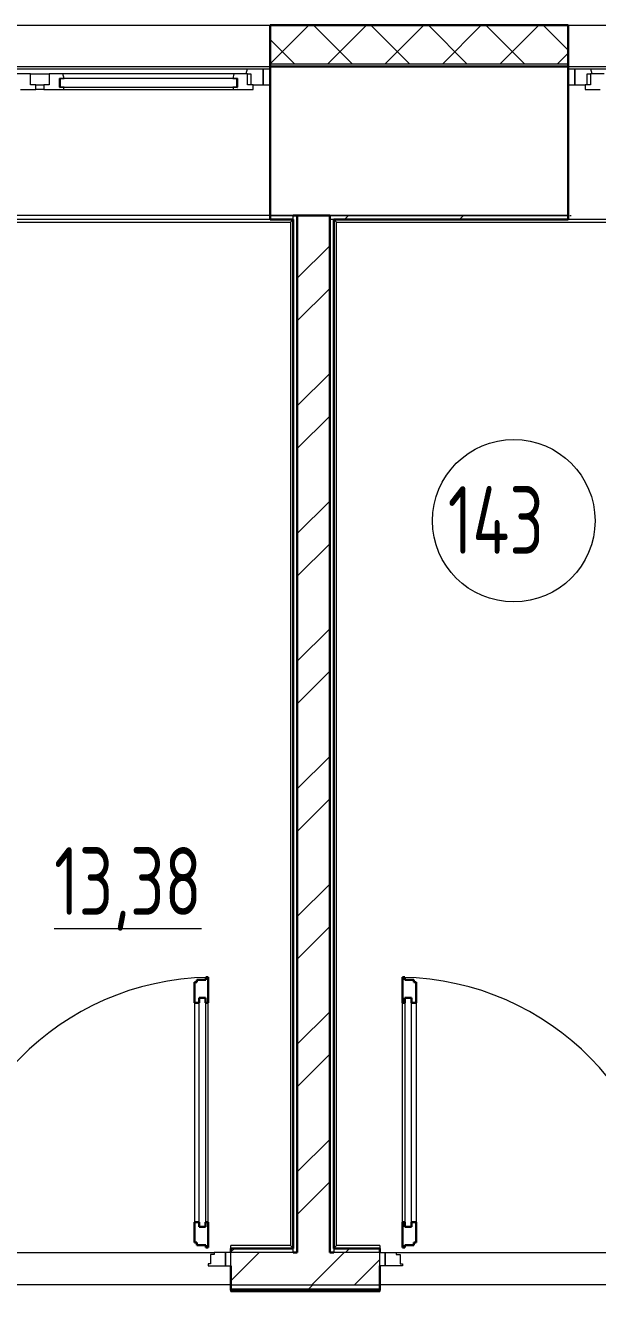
# Model space of a CAD drawing. Header units: millimetres. Extents: x -325553 to 627452, y -28539 to 738858.
# Drawn here: x -40872 to -38759, y 655592 to 660269 of the extents above; entities that cross this region are included whole.
import ezdxf

# ---------------------------------------------------------------- set-up
doc = ezdxf.new("R2010")
doc.units = ezdxf.units.MM
doc.linetypes.add('ADSK_Линия сетки', pattern=[25, 20, -2.5, 0, -2.5])
for name, color, linetype, lineweight in [('_ Окна', 7, 'Continuous', 9), ('Двери', 252, 'Continuous', 9), ('Марки помещений', 252, 'Continuous', 20), ('Ограждение', 252, 'Continuous', 9), ('Окна', 252, 'Continuous', 9), ('Оси', 252, 'Continuous', 9), ('Стены внутренние', 7, 'Continuous', 18), ('Стены наружные', 7, 'Continuous', 18), ('Стены штриховка', 7, 'Continuous', 9)]:
    doc.layers.add(name, color=color, linetype=linetype, lineweight=lineweight)
doc.layers.add('Двери открывание', color=7, linetype='Continuous', lineweight=9, true_color=0xc0c0c0)
doc.styles.add('GOST Common_3', font='', dxfattribs={"height": 3.5})
doc.styles.get('GOST Common_3').set_extended_font_data('GOST 2.304 type A')

# ---------------------------------------------------------------- blocks, each defined once
blk = doc.blocks.new('1 этаж')
at = {"layer": '_ Окна', "color": 251, "lineweight": 18, "true_color": 0x636466}
for p, q in [((-40050.8, 27379.3), (-40101.2, 27379.3)), ((-40050.8, 27338.3), (-40050.8, 27379.3)), ((-39980.8, 27379.3), (-39980.8, 27338.3)), ((-39930.4, 27379.3), (-39980.8, 27379.3)), ((-39943.8, 27330.3), (-39943.8, 27362.3)), ((-39943.8, 27362.3), (-39925.8, 27362.3)), ((-39925.8, 27362.3), (-39930.4, 27379.3)), ((-39299.2, 27379.3), (-39303.8, 27362.3)), ((-39303.8, 27362.3), (-39285.8, 27362.3)), ((-39248.8, 27379.3), (-39299.2, 27379.3)), ((-39285.8, 27362.3), (-39285.8, 27330.3)), ((-39250.2, 27396.3), (-39254.8, 27379.3)), ((-39190.8, 27396.3), (-39250.2, 27396.3)), ((-39248.8, 27338.3), (-39248.8, 27379.3)), ((-39248.8, 27379.3), (-39236.8, 27379.3)), ((-39236.8, 27379.3), (-39236.8, 27338.3)), ((-39190.8, 27338.3), (-39190.8, 27396.3)), ((-37981.4, 27396.3), (-38040.8, 27396.3)), ((-38040.8, 27396.3), (-38040.8, 27338.3)), ((-37994.8, 27338.3), (-37994.8, 27379.3)), ((-37994.8, 27379.3), (-37982.8, 27379.3)), ((-37982.8, 27379.3), (-37982.8, 27338.3)), ((-37932.4, 27379.3), (-37982.8, 27379.3)), ((-37976.8, 27379.3), (-37981.4, 27396.3)), ((-40086.8, 27321.3), (-40030.8, 27321.3)), ((-40030.8, 27338.3), (-40050.8, 27338.3)), ((-40030.8, 27321.3), (-40030.8, 27338.3)), ((-39980.8, 27338.3), (-40000.8, 27338.3)), ((-40000.8, 27338.3), (-40000.8, 27321.3)), ((-40000.8, 27321.3), (-39944.8, 27321.3)), ((-39944.8, 27321.3), (-39943.8, 27322.3)), ((-39925.8, 27330.3), (-39943.8, 27330.3)), ((-39943.8, 27322.3), (-39942.8, 27321.3)), ((-39942.8, 27321.3), (-39928.2, 27321.3)), ((-39928.2, 27321.3), (-39925.8, 27330.3)), ((-39285.8, 27330.3), (-39303.8, 27330.3)), ((-39303.8, 27330.3), (-39301.4, 27321.3)), ((-39301.4, 27321.3), (-39286.8, 27321.3)), ((-39286.8, 27321.3), (-39285.8, 27322.3)), ((-39285.8, 27322.3), (-39284.8, 27321.3)), ((-39284.8, 27321.3), (-39228.8, 27321.3)), ((-39228.8, 27338.3), (-39248.8, 27338.3)), ((-39228.8, 27321.3), (-39228.8, 27338.3)), ((-39228.8, 27338.3), (-39190.8, 27338.3)), ((-38040.8, 27338.3), (-38002.8, 27338.3)), ((-37982.8, 27338.3), (-38002.8, 27338.3)), ((-38002.8, 27338.3), (-38002.8, 27321.3)), ((-38002.8, 27321.3), (-37946.8, 27321.3))]:
    blk.add_line(p, q, dxfattribs=at)
at = {"layer": '_ Окна', "color": 251, "true_color": 0x636466}
for p, q in [((-39940.8, 27362.3), (-39943.8, 27362.3)), ((-39943.8, 27362.3), (-39943.8, 27330.3)), ((-39288.8, 27362.3), (-39940.8, 27362.3)), ((-39940.8, 27362.3), (-39940.8, 27330.3)), ((-39940.8, 27330.3), (-39940.8, 27362.3)), ((-39288.8, 27330.3), (-39288.8, 27362.3)), ((-39288.8, 27362.3), (-39288.8, 27330.3)), ((-39285.8, 27362.3), (-39288.8, 27362.3)), ((-39285.8, 27330.3), (-39285.8, 27362.3)), ((-39165.8, 27396.3), (-39190.8, 27396.3)), ((-39190.8, 27396.3), (-39190.8, 27338.3)), ((-38040.8, 27396.3), (-38065.8, 27396.3)), ((-38040.8, 27338.3), (-38040.8, 27396.3)), ((-39943.8, 27330.3), (-39940.8, 27330.3)), ((-39940.8, 27330.3), (-39288.8, 27330.3)), ((-39288.8, 27330.3), (-39285.8, 27330.3)), ((-39190.8, 27338.3), (-39165.8, 27338.3)), ((-38065.8, 27338.3), (-38040.8, 27338.3))]:
    blk.add_line(p, q, dxfattribs=at)
at = {"layer": 'Двери', "color": 251, "lineweight": 30, "true_color": 0x636466}
for p, q in [((-39394.8, 24042.3), (-39402.8, 24042.3)), ((-39402.8, 24042.3), (-39402.8, 24033.3)), ((-39394.8, 23948.3), (-39394.8, 24042.3)), ((-38676.8, 24042.3), (-38668.8, 24042.3)), ((-38676.8, 23948.3), (-38676.8, 24042.3)), ((-38668.8, 24042.3), (-38668.8, 24033.3)), ((-39436.8, 24024.3), (-39444.8, 24024.3)), ((-39444.8, 24024.3), (-39444.8, 23948.3)), ((-39402.8, 24033.3), (-39436.8, 24033.3)), ((-39436.8, 24033.3), (-39436.8, 24024.3)), ((-38668.8, 24033.3), (-38634.8, 24033.3)), ((-38634.8, 24033.3), (-38634.8, 24024.3)), ((-38634.8, 24024.3), (-38626.8, 24024.3)), ((-38626.8, 24024.3), (-38626.8, 23948.3)), ((-39444.8, 23948.3), (-39427.8, 23948.3)), ((-39427.8, 23948.3), (-39427.8, 23966.3)), ((-39427.8, 23966.3), (-39403.8, 23966.3)), ((-39403.8, 23966.3), (-39403.8, 23948.3)), ((-39403.8, 23948.3), (-39394.8, 23948.3)), ((-38667.8, 23948.3), (-38676.8, 23948.3)), ((-38667.8, 23966.3), (-38667.8, 23948.3)), ((-38643.8, 23966.3), (-38667.8, 23966.3)), ((-38643.8, 23948.3), (-38643.8, 23966.3)), ((-38626.8, 23948.3), (-38643.8, 23948.3)), ((-39444.8, 23138.3), (-39444.8, 23062.3)), ((-39444.8, 23138.3), (-39427.8, 23138.3)), ((-39427.8, 23138.3), (-39427.8, 23120.3)), ((-39427.8, 23120.3), (-39403.8, 23120.3)), ((-39403.8, 23138.3), (-39394.8, 23138.3)), ((-39403.8, 23120.3), (-39403.8, 23138.3)), ((-39394.8, 23044.3), (-39394.8, 23138.3)), ((-38676.8, 23044.3), (-38676.8, 23138.3)), ((-38667.8, 23138.3), (-38676.8, 23138.3)), ((-38667.8, 23120.3), (-38667.8, 23138.3)), ((-38643.8, 23120.3), (-38667.8, 23120.3)), ((-38643.8, 23138.3), (-38643.8, 23120.3)), ((-38626.8, 23138.3), (-38643.8, 23138.3)), ((-38626.8, 23138.3), (-38626.8, 23062.3)), ((-39444.8, 23062.3), (-39436.8, 23062.3)), ((-39436.8, 23062.3), (-39436.8, 23053.3)), ((-38634.8, 23062.3), (-38634.8, 23053.3)), ((-38626.8, 23062.3), (-38634.8, 23062.3)), ((-39436.8, 23053.3), (-39402.8, 23053.3)), ((-39402.8, 23053.3), (-39402.8, 23044.3)), ((-39402.8, 23044.3), (-39394.8, 23044.3)), ((-38668.8, 23044.3), (-38676.8, 23044.3)), ((-38668.8, 23053.3), (-38668.8, 23044.3)), ((-38634.8, 23053.3), (-38668.8, 23053.3))]:
    blk.add_line(p, q, dxfattribs=at)
at = {"layer": 'Двери', "color": 251, "true_color": 0x636466}
for p, q in [((-39444.8, 23948.3), (-39444.8, 23138.3)), ((-39427.8, 23120.3), (-39427.8, 23966.3)), ((-39427.8, 23966.3), (-39403.8, 23966.3)), ((-39403.8, 23966.3), (-39403.8, 23120.3)), ((-39394.8, 23138.3), (-39394.8, 23948.3)), ((-38676.8, 23138.3), (-38676.8, 23948.3)), ((-38667.8, 23966.3), (-38667.8, 23120.3)), ((-38643.8, 23966.3), (-38667.8, 23966.3)), ((-38643.8, 23120.3), (-38643.8, 23966.3)), ((-38626.8, 23948.3), (-38626.8, 23138.3)), ((-39403.8, 23120.3), (-39427.8, 23120.3)), ((-38667.8, 23120.3), (-38643.8, 23120.3)), ((-39371.8, 23018.3), (-39385.8, 23018.3)), ((-39385.8, 23018.3), (-39385.8, 22984.3)), ((-39371.8, 23026.3), (-39371.8, 23018.3)), ((-39330.8, 23026.3), (-39371.8, 23026.3)), ((-39310.8, 23026.3), (-39330.8, 23026.3)), ((-39330.8, 23026.3), (-39330.8, 22976.3)), ((-39330.8, 22976.3), (-39330.8, 23026.3)), ((-39310.8, 22976.3), (-39310.8, 23026.3)), ((-38760.8, 23026.3), (-38740.8, 23026.3)), ((-38760.8, 22976.3), (-38760.8, 23026.3)), ((-38740.8, 23026.3), (-38740.8, 22976.3)), ((-38740.8, 23026.3), (-38699.8, 23026.3)), ((-38740.8, 22976.3), (-38740.8, 23026.3)), ((-38699.8, 23026.3), (-38699.8, 23018.3)), ((-38699.8, 23018.3), (-38685.8, 23018.3)), ((-38685.8, 23018.3), (-38685.8, 22984.3)), ((-39385.8, 22984.3), (-39394.8, 22984.3)), ((-39394.8, 22984.3), (-39394.8, 22976.3)), ((-39394.8, 22976.3), (-39330.8, 22976.3)), ((-39330.8, 22976.3), (-39310.8, 22976.3)), ((-38740.8, 22976.3), (-38760.8, 22976.3)), ((-38676.8, 22976.3), (-38740.8, 22976.3)), ((-38685.8, 22984.3), (-38676.8, 22984.3)), ((-38676.8, 22984.3), (-38676.8, 22976.3))]:
    blk.add_line(p, q, dxfattribs=at)
at = {"layer": 'Двери открывание', "color": 251, "true_color": 0x636466}
for centre, start, end in [((-39376.8, 23044.3), 91.0334, 180), ((-38694.8, 23044.3), 0, 88.9666)]:
    blk.add_arc(centre, 998, start, end, dxfattribs=at)
at = {"layer": 'Марки помещений', "color": 251, "true_color": 0x636466}
blk.add_circle((-38266.3, 25728.5), 300, dxfattribs=at)
at = {"layer": 'Ограждение', "color": 251, "true_color": 0x636466}
for p, q in [((-44320.8, 26831.3), (-39090.8, 26831.3)), ((-39090.8, 26831.3), (-39080.8, 26841.3)), ((-39090.8, 26831.3), (-39090.8, 23051.3)), ((-38930.8, 26841.3), (-38920.8, 26831.3)), ((-38920.8, 26831.3), (-36040.8, 26831.3)), ((-38920.8, 23051.3), (-38920.8, 26831.3)), ((-39310.8, 23041.3), (-39310.8, 23051.3)), ((-39090.8, 23051.3), (-39310.8, 23051.3)), ((-39090.8, 23051.3), (-39080.8, 23041.3)), ((-38930.8, 23041.3), (-38920.8, 23051.3)), ((-38760.8, 23051.3), (-38920.8, 23051.3)), ((-38760.8, 23051.3), (-38760.8, 23041.3)), ((-39310.8, 22881.3), (-39310.8, 22886.3)), ((-39310.8, 22881.3), (-38760.8, 22881.3)), ((-38760.8, 22886.3), (-38760.8, 22881.3))]:
    blk.add_line(p, q, dxfattribs=at)
at = {"layer": 'Окна', "color": 251, "true_color": 0x636466}
for p, q in [((-39250.2, 27396.3), (-40781.4, 27396.3)), ((-40050.8, 27379.3), (-39980.8, 27379.3)), ((-39299.2, 27379.3), (-39930.4, 27379.3)), ((-36450.2, 27396.3), (-37981.4, 27396.3)), ((-40030.8, 27338.3), (-40000.8, 27338.3)), ((-40000.8, 27321.3), (-40030.8, 27321.3)), ((-39944.8, 27321.3), (-39942.8, 27321.3)), ((-39928.2, 27321.3), (-39301.4, 27321.3)), ((-39286.8, 27321.3), (-39284.8, 27321.3))]:
    blk.add_line(p, q, dxfattribs=at)
at = {"layer": 'Оси', "color": 251, "linetype": 'ADSK_Линия сетки', "ltscale": 100, "true_color": 0x636466}
blk.add_line((-805.8, 26856.3), (-72528.1, 26856.3), dxfattribs=at)
at = {"layer": 'Стены внутренние', "color": 251, "true_color": 0x636466}
for p, q in [((-40865.8, 27558.3), (-39165.8, 27558.3)), ((-38065.8, 27558.3), (-36365.8, 27558.3)), ((-40865.8, 27406.3), (-39165.8, 27406.3)), ((-38065.8, 27406.3), (-36365.8, 27406.3)), ((-39165.8, 26856.3), (-39080.8, 26856.3)), ((-38945.8, 26856.3), (-38065.8, 26856.3))]:
    blk.add_line(p, q, dxfattribs=at)
at = {"layer": 'Стены внутренние', "color": 251, "lineweight": 30, "true_color": 0x636466}
for p, q in [((-38065.8, 27558.3), (-39165.8, 27558.3)), ((-39165.8, 27558.3), (-39165.8, 27416.3)), ((-38065.8, 27416.3), (-38065.8, 27558.3)), ((-38065.8, 27406.3), (-39165.8, 27406.3)), ((-39165.8, 27406.3), (-39165.8, 26856.3)), ((-38065.8, 26856.3), (-38065.8, 27406.3))]:
    blk.add_line(p, q, dxfattribs=at)
at = {"layer": 'Стены внутренние', "color": 251, "linetype": 'Continuous', "lineweight": 9, "true_color": 0x636466}
for p, q in [((-39163.8, 27417.4), (-39024.9, 27556.3)), ((-38863.3, 27416.3), (-39003.3, 27556.3)), ((-38952.8, 27416.3), (-38812.8, 27556.3)), ((-38651.2, 27416.3), (-38791.2, 27556.3)), ((-38758.8, 27556.3), (-38760, 27558.3)), ((-38740.7, 27416.3), (-38600.7, 27556.3)), ((-38615.6, 27558.3), (-38616.7, 27556.3)), ((-38439, 27416.3), (-38579, 27556.3)), ((-38528.5, 27416.3), (-38388.5, 27556.3)), ((-38226.9, 27416.3), (-38366.9, 27556.3)), ((-38316.4, 27416.3), (-38176.4, 27556.3)), ((-38067.8, 27469.3), (-38154.8, 27556.3)), ((-39075.4, 27416.3), (-39163.8, 27504.7)), ((-38104.3, 27416.3), (-38067.8, 27452.8))]:
    blk.add_line(p, q, dxfattribs=at)
at = {"layer": 'Стены наружные', "color": 251, "lineweight": 30, "true_color": 0x636466}
for p, q in [((-39165.8, 27416.3), (-39165.8, 27406.3)), ((-38065.8, 27406.3), (-38065.8, 27416.3)), ((-39165.8, 26856.3), (-39165.8, 26841.3)), ((-38945.8, 26856.3), (-39080.8, 26856.3)), ((-39065.8, 26856.3), (-39065.8, 23026.3)), ((-38945.8, 26856.3), (-38945.8, 23026.3)), ((-38065.8, 26841.3), (-38065.8, 26856.3)), ((-39165.8, 26841.3), (-39080.8, 26841.3)), ((-39080.8, 26841.3), (-39080.8, 23041.3)), ((-38930.8, 26841.3), (-38065.8, 26841.3)), ((-38930.8, 23041.3), (-38930.8, 26841.3)), ((-39080.8, 23041.3), (-39310.8, 23041.3)), ((-39310.8, 23041.3), (-39310.8, 23026.3)), ((-39065.8, 23026.3), (-39080.8, 23026.3)), ((-38930.8, 23026.3), (-38945.8, 23026.3)), ((-38760.8, 23041.3), (-38930.8, 23041.3)), ((-38760.8, 23026.3), (-38760.8, 23041.3)), ((-39310.8, 22976.3), (-39310.8, 22886.3)), ((-38760.8, 22886.3), (-38760.8, 22976.3)), ((-39310.8, 22886.3), (-38760.8, 22886.3))]:
    blk.add_line(p, q, dxfattribs=at)
at = {"layer": 'Стены наружные', "color": 251, "true_color": 0x636466}
for p, q in [((-38065.8, 26856.3), (-38945.8, 26856.3)), ((-39165.8, 26841.3), (-40865.8, 26841.3)), ((-36365.8, 26841.3), (-38065.8, 26841.3)), ((-40379.8, 23026.3), (-39371.8, 23026.3)), ((-38699.8, 23026.3), (-37691.8, 23026.3)), ((-39310.8, 22906.3), (-40440.8, 22906.3)), ((-37630.8, 22906.3), (-38760.8, 22906.3))]:
    blk.add_line(p, q, dxfattribs=at)
at = {"layer": 'Стены наружные', "color": 251, "linetype": 'Continuous', "lineweight": 9, "true_color": 0x636466}
for p, q in [((-38891.4, 26841.3), (-38876.4, 26856.3)), ((-38467.2, 26841.3), (-38452.2, 26856.3)), ((-39065.8, 26623.9), (-38945.8, 26743.9)), ((-39065.8, 26466.8), (-38945.8, 26586.8)), ((-39065.8, 26152.5), (-38945.8, 26272.5)), ((-39065.8, 25995.3), (-38945.8, 26115.3)), ((-39065.8, 25681), (-38945.8, 25801)), ((-39065.8, 25523.8), (-38945.8, 25643.8)), ((-39065.8, 25209.5), (-38945.8, 25329.5)), ((-39065.8, 25052.4), (-38945.8, 25172.4)), ((-39065.8, 24738.1), (-38945.8, 24858.1)), ((-39065.8, 24580.9), (-38945.8, 24700.9)), ((-39065.8, 24266.6), (-38945.8, 24386.6)), ((-39065.8, 24109.5), (-38945.8, 24229.5)), ((-39065.8, 23795.1), (-38945.8, 23915.1)), ((-39065.8, 23638), (-38945.8, 23758)), ((-39065.8, 23323.7), (-38945.8, 23443.7)), ((-39065.8, 23166.5), (-38945.8, 23286.5)), ((-39310.8, 23027.8), (-39297.3, 23041.3)), ((-39310.8, 22921.5), (-39206.1, 23026.3)), ((-39011.8, 22906.3), (-38891.8, 23026.3)), ((-38888, 23026.3), (-38873, 23041.3)), ((-38854.6, 22906.3), (-38760.8, 23000.1)), ((-39310.8, 22886.4), (-39305.9, 22891.3)), ((-39240.2, 22886.3), (-39235.2, 22891.3)), ((-39169.5, 22886.3), (-39164.5, 22891.3)), ((-39098.8, 22886.3), (-39093.8, 22891.3)), ((-39028, 22886.3), (-39023, 22891.3)), ((-39023, 22891.3), (-39008, 22906.3)), ((-38957.3, 22886.3), (-38952.3, 22891.3)), ((-38886.6, 22886.3), (-38881.6, 22891.3)), ((-38815.9, 22886.3), (-38810.9, 22891.3))]:
    blk.add_line(p, q, dxfattribs=at)
at = {"layer": 'Стены штриховка', "color": 251, "true_color": 0x636466}
for p, q in [((-38067.8, 27556.3), (-39163.8, 27556.3)), ((-39163.8, 27416.3), (-39163.8, 27556.3)), ((-38067.8, 27556.3), (-38067.8, 27416.3)), ((-39165.8, 27416.3), (-38065.8, 27416.3)), ((-39080.8, 26841.3), (-39080.8, 26856.3)), ((-38930.8, 26841.3), (-38945.8, 26841.3)), ((-39080.8, 23026.3), (-39310.8, 23026.3)), ((-39080.8, 23026.3), (-39080.8, 23041.3)), ((-38930.8, 23041.3), (-38930.8, 23026.3)), ((-38760.8, 23026.3), (-38930.8, 23026.3)), ((-39310.8, 22906.3), (-38760.8, 22906.3)), ((-39310.8, 22891.3), (-38760.8, 22891.3))]:
    blk.add_line(p, q, dxfattribs=at)
at = {"layer": 'Марки помещений', "color": 251, "true_color": 0x636466, "style": 'GOST Common_3', "width": 0.9}
for s, p in [('143', (-38509.7, 25606.2)), ('%%U13,38', (-39963.1, 24272.7))]:
    blk.add_text(s, height=250, dxfattribs=at).set_placement(p)

msp = doc.modelspace()

# ---------------------------------------------------------------- block references
msp.add_blockref('1 этаж', (-802.7, 632710.4))

doc.saveas('drawing.dxf')
